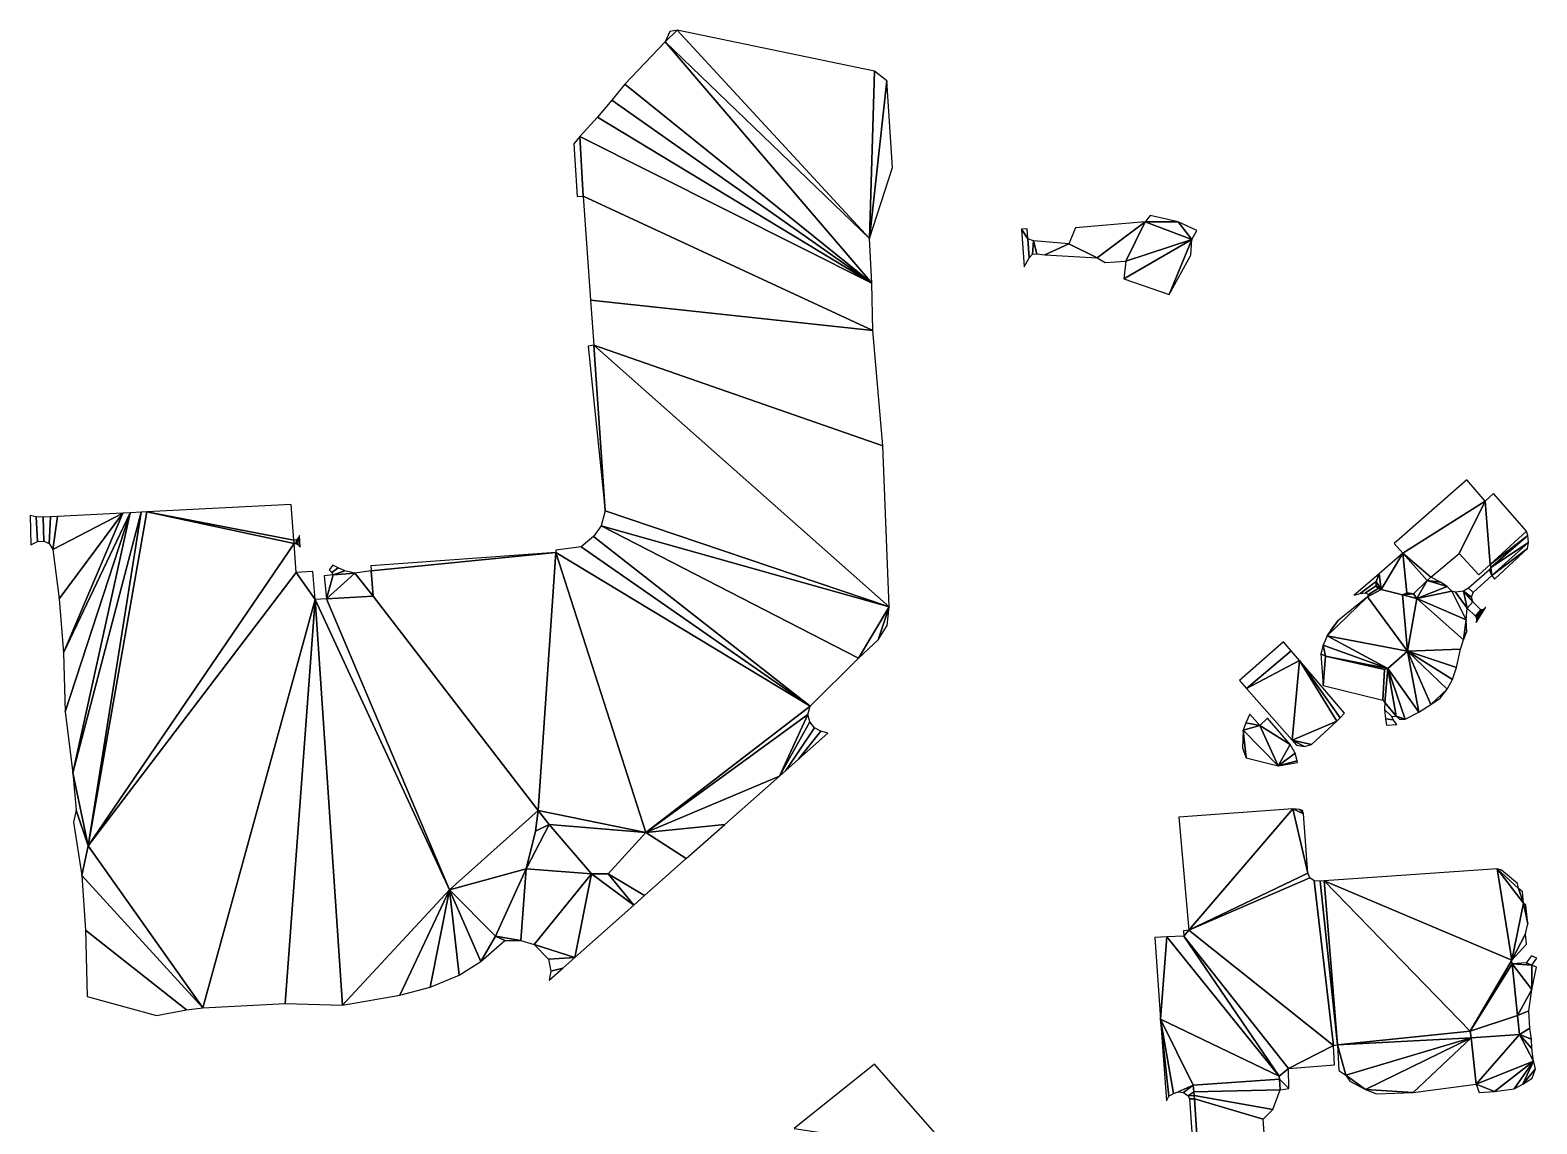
# Model space of a CAD drawing. Extents: x -4222 to 2309, y -9430 to 869.
# Drawn here: x -4222 to 2309, y -3874 to 869 of the extents above; entities that cross this region are included whole.
import ezdxf

# ---------------------------------------------------------------- set-up
doc = ezdxf.new("R2010")
doc.units = 0

msp = doc.modelspace()

# ---------------------------------------------------------------- linework, layer by layer
at = {"layer": 'mg_to_dxf', "color": 250}
for points in [[(-1416.88, 868.84), (-1416.88, 868.84), (-1469.63, 817.84), (-583.5, -34.16)], [(-1416.88, 868.84), (-1416.88, 868.84), (-1449.13, 862.84), (-1469.63, 817.84)], [(-1416.88, 868.84), (-1416.88, 868.84), (-583.5, -34.16), (-561.63, 690.84)], [(-573.74, -228.16), (-1469.63, 817.84), (-1643.86, 634.05)], [(-583.5, -34.16), (-583.5, -34.16), (-1469.63, 817.84), (-573.74, -228.16)], [(-561.63, 690.84), (-561.63, 690.84), (-583.5, -34.16), (-509.11, 648.83)], [(-573.74, -228.16), (-1643.86, 634.05), (-1700.97, 564.57)], [(-583.5, -34.16), (-583.5, -34.16), (-484.23, 272.86), (-509.11, 648.83)], [(-573.74, -228.16), (-1700.97, 564.57), (-1762.82, 491.88)], [(-573.74, -228.16), (-1762.82, 491.88), (-1839.17, 407.53)], [(-1839.17, 407.53), (-1865.2, 376.49), (-1850.31, 147.86), (-1824.11, 148.84)], [(-569.49, -434.15), (-573.74, -228.16), (-1839.17, 407.53), (-1824.11, 148.84)], [(-569.49, -434.15), (-1824.11, 148.84), (-1793.28, -302.04)], [(74.82, 5.83), (102.88, -36.16), (99.74, 7.84)], [(102.88, -36.16), (74.82, 5.83), (86.25, -157.16), (108.63, -119.15)], [(611.75, 37.84), (309.5, 11.84), (281.13, -57.16), (402.63, -118.16)], [(402.63, -118.16), (438, -138.16), (527.5, -133.16), (611.75, 37.84)], [(611.75, 37.84), (611.75, 37.84), (527.5, -133.16), (814.38, -39.16)], [(611.75, 37.84), (611.75, 37.84), (754.63, 37.84), (633, 64.84)], [(814.38, -39.16), (814.38, -39.16), (754.63, 37.84), (611.75, 37.84)], [(814.38, -39.16), (814.38, -39.16), (834.63, -0.16), (754.63, 37.84)], [(127.25, -44.16), (102.88, -36.16), (108.63, -119.15), (122.88, -103.16)], [(127.25, -44.16), (122.88, -103.16), (141.13, -101.16)], [(281.13, -57.16), (127.25, -44.16), (141.13, -101.16), (176.5, -105.16)], [(281.13, -57.16), (176.5, -105.16), (402.63, -118.16)], [(814.38, -39.16), (814.38, -39.16), (519.38, -209.16), (714.75, -277.16)], [(814.38, -39.16), (814.38, -39.16), (527.5, -133.16), (519.38, -209.16)], [(814.38, -39.16), (814.38, -39.16), (714.75, -277.16), (808.63, -107.16)], [(-525.75, -934.16), (-569.49, -434.15), (-1793.28, -302.04), (-1778.94, -497.19)], [(-1728.85, -1215.15), (-1728.85, -1215.15), (-1778.94, -497.19), (-1803.55, -501.18)], [(-498.5, -1631.16), (-498.5, -1631.16), (-1778.94, -497.19), (-1728.85, -1215.15)], [(-498.5, -1631.16), (-498.5, -1631.16), (-525.75, -934.16), (-1778.94, -497.19)], [(2005.25, -1081.16), (1690.38, -1357.16), (1727.94, -1399.2), (2084.88, -1173.16)], [(1849.75, -1503.16), (1972.5, -1400.16), (2084.88, -1173.16), (1727.94, -1399.2)], [(1972.5, -1400.16), (2057.38, -1493.16), (2106.39, -1448.36), (2084.88, -1173.16)], [(2264.13, -1304.16), (2120.63, -1140.16), (2084.88, -1173.16), (2106.39, -1448.36)], [(-4195.88, -1242.16), (-4221.88, -1235.16), (-4218.25, -1363.16), (-4190.5, -1349.16)], [(-4139, -1357.16), (-4123.63, -1383.16), (-4102.88, -1240.16), (-4133, -1242.16)], [(-3820.13, -1225.16), (-4102.88, -1240.16), (-4123.63, -1383.16)], [(-3820.13, -1225.16), (-4123.63, -1383.16), (-4095.5, -1597.16)], [(-3820.13, -1225.16), (-4095.5, -1597.16), (-4077.13, -1831.16)], [(-3788.88, -1224.16), (-3788.88, -1224.16), (-4077.13, -1831.16), (-4069.38, -2087.16)], [(-3788.88, -1224.16), (-3788.88, -1224.16), (-3820.13, -1225.16), (-4077.13, -1831.16)], [(-4036.88, -2351.16), (-4036.88, -2351.16), (-3788.88, -1224.16), (-4069.38, -2087.16)], [(-3740, -1221.16), (-3740, -1221.16), (-4036.88, -2351.16), (-3970.5, -2668.16)], [(-3740, -1221.16), (-3740, -1221.16), (-3788.88, -1224.16), (-4036.88, -2351.16)], [(-3970.5, -2668.16), (-3970.5, -2668.16), (-3715.38, -1220.16), (-3740, -1221.16)], [(-3077.89, -1357.16), (-3077.89, -1357.16), (-3715.38, -1220.16), (-3970.5, -2668.16)], [(-3078.97, -1342.17), (-3090, -1188.16), (-3715.38, -1220.16)], [(-3077.89, -1357.16), (-3077.89, -1357.16), (-3078.97, -1342.17), (-3715.38, -1220.16)], [(-1747.2, -1280.18), (-1747.2, -1280.18), (-498.5, -1631.16), (-1728.85, -1215.15)], [(-4165.75, -1243.16), (-4195.88, -1242.16), (-4190.5, -1349.16), (-4162.88, -1347.16)], [(-4162.88, -1347.16), (-4139, -1357.16), (-4133, -1242.16), (-4165.75, -1243.16)], [(-840.75, -2063.16), (-631.75, -1854.16), (-1747.2, -1280.18), (-1779.67, -1326.17)], [(-1747.2, -1280.18), (-1747.2, -1280.18), (-631.75, -1854.16), (-498.5, -1631.16)], [(2106.39, -1448.36), (2106.39, -1448.36), (2270.63, -1323.16), (2264.13, -1304.16)], [(-3068.87, -1483.15), (-3077.89, -1357.16), (-3970.5, -2668.16)], [(-3067.87, -1341.16), (-3078.97, -1342.17), (-3077.89, -1357.16), (-3068.37, -1357.16)], [(-3068.37, -1357.16), (-3061.37, -1361.16), (-3060.37, -1334.16), (-3067.87, -1341.16)], [(-3061.37, -1361.16), (-3051.43, -1373.16), (-3054.87, -1322.16), (-3060.37, -1334.16)], [(-840.75, -2063.16), (-1779.67, -1326.17), (-1833.94, -1371.7)], [(2110.13, -1461.16), (2110.13, -1461.16), (2270.63, -1323.16), (2106.39, -1448.36)], [(2273, -1352.16), (2273, -1352.16), (2270.63, -1323.16), (2110.13, -1461.16)], [(2110.13, -1461.16), (2110.13, -1461.16), (2114.5, -1496.16), (2273, -1352.16)], [(2273, -1352.16), (2273, -1352.16), (2114.5, -1496.16), (2269.13, -1379.16)], [(-2745.18, -1454.2), (-2743.46, -1476.16), (-1942.92, -1396.74)], [(-2019.88, -2514.16), (-1942.92, -1396.74), (-2743.46, -1476.16), (-2734.83, -1586.21)], [(-2019.88, -2514.16), (-2019.88, -2514.16), (-1553.09, -2609.54), (-1942.92, -1396.74)], [(-840.75, -2063.16), (-1833.94, -1371.7), (-1943.38, -1386.37), (-1942.92, -1396.74)], [(-1942.92, -1396.74), (-1942.92, -1396.74), (-1553.09, -2609.54), (-840.75, -2063.16)], [(1728, -1399.16), (1728, -1399.16), (1626.25, -1489.16), (1635, -1556.16)], [(1728, -1399.16), (1635, -1556.16), (1727, -1580.16), (1745.38, -1571.16)], [(1727.94, -1399.2), (1833.38, -1517.16), (1849.75, -1503.16)], [(1833.38, -1517.16), (1728, -1399.16), (1745.38, -1571.16), (1773.88, -1575.16)], [(2269.13, -1379.16), (2269.13, -1379.16), (2114.5, -1496.16), (2125.88, -1511.16)], [(-3970.5, -2668.16), (-3473.63, -3371.16), (-2986.5, -1600.05), (-3068.87, -1483.15)], [(-2986.5, -1600.05), (-2995.88, -1478.2), (-3068.87, -1483.15)], [(-2908.89, -1493.15), (-2946.76, -1497.14), (-2936.83, -1597.28)], [(-2936.83, -1597.28), (-2936.83, -1597.28), (-2814.82, -1485.09), (-2908.89, -1493.15)], [(-2936.83, -1597.28), (-2936.83, -1597.28), (-2734.83, -1586.21), (-2814.82, -1485.09)], [(-2886.55, -1462.18), (-2910.5, -1451.14), (-2926.26, -1471.14), (-2913.76, -1483.14)], [(-2858.4, -1475.37), (-2886.55, -1462.18), (-2913.76, -1483.14), (-2908.89, -1493.15)], [(-2908.89, -1493.15), (-2908.89, -1493.15), (-2814.82, -1485.09), (-2858.4, -1475.37)], [(-2734.83, -1586.21), (-2743.5, -1476.16), (-2814.82, -1485.09)], [(1613.25, -1522.16), (1626.25, -1489.16), (1517, -1581.16), (1542.75, -1574.16)], [(1635, -1556.16), (1635, -1556.16), (1626.25, -1489.16), (1613.25, -1522.16)], [(2033.63, -1569.16), (2114.5, -1496.16), (2104.38, -1471.16), (2012.63, -1551.16)], [(2110.13, -1461.16), (2110.13, -1461.16), (2104.38, -1471.16), (2114.5, -1496.16)], [(1612.63, -1541.16), (1613.25, -1522.16), (1542.75, -1574.16), (1567.13, -1571.16)], [(1622, -1552.16), (1612.63, -1541.16), (1567.13, -1571.16), (1579.13, -1578.16)], [(1635, -1556.16), (1622, -1552.16), (1579.13, -1578.16), (1574.63, -1588.16)], [(1574.63, -1588.16), (1748.63, -1824.16), (1727, -1580.16), (1635, -1556.16)], [(1635, -1556.16), (1635, -1556.16), (1613.25, -1522.16), (1612.63, -1541.16)], [(1635, -1556.16), (1635, -1556.16), (1612.63, -1541.16), (1622, -1552.16)], [(1833.38, -1517.16), (1773.88, -1575.16), (1789.13, -1595.16)], [(1833.38, -1517.16), (1833.38, -1517.16), (1789.13, -1595.16), (1920.25, -1544.16)], [(1789.13, -1595.16), (1789.13, -1595.16), (1940.88, -1563.16), (1920.25, -1544.16)], [(1789.13, -1595.16), (1789.13, -1595.16), (2002.38, -1688.16), (1940.88, -1563.16)], [(1849.75, -1503.16), (1849.75, -1503.16), (1833.38, -1517.16), (1892.13, -1524.16)], [(1833.38, -1517.16), (1833.38, -1517.16), (1920.25, -1544.16), (1892.13, -1524.16)], [(2002.38, -1688.16), (2006.5, -1637.16), (1956.88, -1568.16), (1940.88, -1563.16)], [(2006.5, -1637.16), (2006.5, -1637.16), (1991.75, -1564.16), (1956.88, -1568.16)], [(2025.88, -1589.16), (2033.63, -1569.16), (2012.63, -1551.16), (1991.75, -1564.16)], [(2032.25, -1610.16), (2032.25, -1610.16), (1991.75, -1564.16), (2006.5, -1637.16)], [(2032.25, -1610.16), (2032.25, -1610.16), (2025.88, -1589.16), (1991.75, -1564.16)], [(-3473.63, -3371.16), (-3116.25, -3351.16), (-2986.5, -1600.05)], [(-3116.25, -3351.16), (-2868.25, -3359.16), (-2986.5, -1600.05)], [(-2986.5, -1600.05), (-2986.5, -1600.05), (-2404.75, -2858.16), (-2936.82, -1597.32)], [(-2868.25, -3359.16), (-2868.25, -3359.16), (-2404.75, -2858.16), (-2986.5, -1600.05)], [(-2734.83, -1586.21), (-2936.82, -1597.32), (-2404.75, -2858.16), (-2019.88, -2514.16)], [(-631.75, -1854.16), (-631.75, -1854.16), (-546.25, -1775.16), (-498.5, -1631.16)], [(-498.5, -1631.16), (-498.5, -1631.16), (-546.25, -1775.16), (-507, -1713.16)], [(1574.63, -1588.16), (1574.63, -1588.16), (1399.88, -1758.16), (1748.63, -1824.16)], [(1445.88, -1693.16), (1445.88, -1693.16), (1399.88, -1758.16), (1574.63, -1588.16)], [(1727, -1580.16), (1727, -1580.16), (1773.88, -1575.16), (1745.38, -1571.16)], [(1727, -1580.16), (1727, -1580.16), (1789.13, -1595.16), (1773.88, -1575.16)], [(1748.63, -1824.16), (1748.63, -1824.16), (1789.13, -1595.16), (1727, -1580.16)], [(1978.25, -1815.16), (1991.25, -1775.16), (1789.13, -1595.16), (1748.63, -1824.16)], [(1991.25, -1775.16), (1991.25, -1775.16), (2002.38, -1688.16), (1789.13, -1595.16)], [(2066.63, -1645.16), (2032.25, -1610.16), (2006.5, -1637.16), (2043.63, -1672.16)], [(1445.88, -1693.16), (1445.88, -1693.16), (1422, -1722.16), (1399.88, -1758.16)], [(1991.25, -1775.16), (1991.25, -1775.16), (2006.25, -1738.16), (2002.38, -1688.16)], [(2043.63, -1672.16), (2046.13, -1676.16), (2072.25, -1644.16), (2066.63, -1645.16)], [(2046.13, -1676.16), (2048, -1685.16), (2078.75, -1642.16), (2072.25, -1644.16)], [(2048, -1685.16), (2046.63, -1700.16), (2087.88, -1633.16), (2078.75, -1642.16)], [(1663.88, -1899.16), (1663.88, -1899.16), (1399.88, -1758.16), (1383.25, -1798.16)], [(1748.63, -1824.16), (1748.63, -1824.16), (1399.88, -1758.16), (1663.88, -1899.16)], [(1244.88, -1822.16), (1211.25, -1784.16), (1020, -1951.16), (1050.88, -1985.16)], [(1280.75, -1864.16), (1244.88, -1822.16), (1050.88, -1985.16)], [(1393.25, -1845.16), (1393.25, -1845.16), (1383.25, -1798.16), (1373.38, -1835.16)], [(1663.88, -1899.16), (1663.88, -1899.16), (1383.25, -1798.16), (1393.25, -1845.16)], [(1663.88, -1899.16), (1663.88, -1899.16), (1797.75, -2089.16), (1748.63, -1824.16)], [(1978.25, -1815.16), (1978.25, -1815.16), (1748.63, -1824.16), (1960.75, -1895.16)], [(1748.63, -1824.16), (1748.63, -1824.16), (1944.13, -1947.16), (1960.75, -1895.16)], [(1748.63, -1824.16), (1748.63, -1824.16), (1920.38, -1989.16), (1944.13, -1947.16)], [(1849.88, -2055.16), (1849.88, -2055.16), (1920.38, -1989.16), (1748.63, -1824.16)], [(1748.63, -1824.16), (1748.63, -1824.16), (1797.75, -2089.16), (1849.88, -2055.16)], [(1248.88, -2210.16), (1248.88, -2210.16), (1280.75, -1864.16), (1050.88, -1985.16)], [(1442.88, -2128.16), (1442.88, -2128.16), (1280.75, -1864.16), (1248.88, -2210.16)], [(1442.88, -2128.16), (1442.88, -2128.16), (1456.88, -2113.16), (1280.75, -1864.16)], [(1456.88, -2113.16), (1474.75, -2093.16), (1280.75, -1864.16)], [(1393.25, -1845.16), (1373.38, -1835.16), (1383.5, -1972.16)], [(1383.5, -1972.16), (1641.5, -2036.16), (1648.25, -1903.16), (1393.25, -1845.16)], [(1663.88, -1899.16), (1663.88, -1899.16), (1393.25, -1845.16), (1648.25, -1903.16)], [(1663.88, -1899.16), (1648.25, -1903.16), (1641.5, -2036.16), (1649.75, -2047.16)], [(1699.63, -2106.16), (1663.88, -1899.16), (1649.75, -2047.16)], [(1663.88, -1899.16), (1663.88, -1899.16), (1738.13, -2119.16), (1797.75, -2089.16)], [(1699.63, -2106.16), (1699.63, -2106.16), (1738.13, -2119.16), (1663.88, -1899.16)], [(1849.88, -2055.16), (1849.88, -2055.16), (1890.25, -2027.16), (1920.38, -1989.16)], [(-850.63, -2098.16), (-840.75, -2063.16), (-1553.09, -2609.54)], [(1649.75, -2047.16), (1648.63, -2077.16), (1681.25, -2107.16), (1699.63, -2106.16)], [(1685.75, -2122.16), (1681.25, -2107.16), (1648.63, -2077.16), (1652.63, -2117.16)], [(-1553.09, -2609.54), (-1553.09, -2609.54), (-974.14, -2365.61), (-850.63, -2098.16)], [(-850.63, -2098.16), (-850.63, -2098.16), (-974.14, -2365.61), (-842.5, -2130.16)], [(-822.13, -2156.16), (-842.5, -2130.16), (-974.14, -2365.61), (-946.46, -2341.05)], [(1108.13, -2146.16), (1108.13, -2146.16), (1047.13, -2134.16), (1035.63, -2167.16)], [(1187.63, -2321.16), (1187.63, -2321.16), (1108.13, -2146.16), (1035.63, -2167.16)], [(1108.13, -2146.16), (1108.13, -2146.16), (1064.63, -2097.16), (1047.13, -2134.16)], [(1108.13, -2146.16), (1108.13, -2146.16), (1240, -2228.16), (1141.25, -2115.16)], [(1108.13, -2146.16), (1108.13, -2146.16), (1187.63, -2321.16), (1240, -2228.16)], [(1442.88, -2128.16), (1442.88, -2128.16), (1248.88, -2210.16), (1332, -2229.16)], [(1652.63, -2117.16), (1657, -2144.16), (1702.13, -2142.16), (1685.75, -2122.16)], [(1699.63, -2106.16), (1699.63, -2106.16), (1714.13, -2118.16), (1738.13, -2119.16)], [(-891.7, -2292.49), (-794.5, -2171.16), (-822.13, -2156.16), (-946.46, -2341.05)], [(-763.94, -2179.16), (-794.5, -2171.16), (-891.7, -2292.49)], [(1049.5, -2287.16), (1049.5, -2287.16), (1035.63, -2167.16), (1033.88, -2244.16)], [(1187.63, -2321.16), (1187.63, -2321.16), (1035.63, -2167.16), (1049.5, -2287.16)], [(1248.88, -2210.16), (1248.88, -2210.16), (1302.75, -2237.16), (1332, -2229.16)], [(1248.88, -2210.16), (1248.88, -2210.16), (1267.13, -2231.16), (1302.75, -2237.16)], [(1187.63, -2321.16), (1187.63, -2321.16), (1261.63, -2266.16), (1240, -2228.16)], [(1187.63, -2321.16), (1187.63, -2321.16), (1269.75, -2300.16), (1261.63, -2266.16)], [(-3970.5, -2668.16), (-3970.5, -2668.16), (-4036.88, -2351.16), (-4022, -2513.16)], [(1187.63, -2321.16), (1271.25, -2306.16), (1269.75, -2300.16)], [(-1553.09, -2609.54), (-1553.09, -2609.54), (-1210.18, -2574.96), (-974.14, -2365.61)], [(-4022, -2513.16), (-4034, -2565.16), (-3997.13, -2797.16), (-3970.5, -2668.16)], [(-2071.63, -2767.16), (-2031.75, -2604.16), (-2019.88, -2514.16), (-2404.75, -2858.16)], [(-1971.38, -2576.16), (-2019.88, -2514.16), (-2031.75, -2604.16)], [(-2019.88, -2514.16), (-2019.88, -2514.16), (-1971.38, -2576.16), (-1553.09, -2609.54)], [(756.88, -2543.16), (756.88, -2543.16), (800.75, -3034.16), (1251, -2508.16)], [(800.75, -3034.16), (800.75, -3034.16), (1316.25, -2786.16), (1251, -2508.16)], [(1251, -2508.16), (1251, -2508.16), (1297.38, -2529.16), (1281, -2511.16)], [(1316.25, -2786.16), (1316.25, -2786.16), (1297.38, -2529.16), (1251, -2508.16)], [(1281, -2511.16), (1281, -2511.16), (1297.38, -2529.16), (1293.63, -2515.16)], [(-2031.75, -2604.16), (-2071.63, -2767.16), (-1971.38, -2576.16)], [(-2071.63, -2767.16), (-1788.9, -2790.17), (-1971.38, -2576.16)], [(-1553.09, -2609.54), (-1971.38, -2576.16), (-1788.9, -2790.17), (-1716.47, -2789.16)], [(-1377.61, -2723.47), (-1553.09, -2609.54), (-1716.47, -2789.16), (-1558.43, -2883.85)], [(-1553.09, -2609.54), (-1377.61, -2723.47), (-1210.18, -2574.96)], [(-3970.5, -2668.16), (-3997.13, -2797.16), (-3473.63, -3371.16)], [(-3997.13, -2797.16), (-3982, -3033.16), (-3544.63, -3379.16), (-3473.63, -3371.16)], [(-2071.63, -2767.16), (-2071.63, -2767.16), (-2404.75, -2858.16), (-2204, -3059.16)], [(-2071.63, -2767.16), (-2071.63, -2767.16), (-2204, -3059.16), (-2095, -3078.2)], [(-2095, -3078.2), (-2037.75, -3095.21), (-1788.9, -2790.17), (-2071.63, -2767.16)], [(-1860.97, -3152.18), (-1860.97, -3152.18), (-1788.9, -2790.17), (-2037.75, -3095.21)], [(-1604.82, -2924.99), (-1604.82, -2924.99), (-1788.9, -2790.17), (-1860.97, -3152.18)], [(-1604.82, -2924.99), (-1604.82, -2924.99), (-1716.47, -2789.16), (-1788.9, -2790.17)], [(-1558.43, -2883.85), (-1716.47, -2789.16), (-1604.82, -2924.99)], [(1325.38, -2807.16), (1316.25, -2786.16), (800.75, -3034.16)], [(1343.63, -2820.16), (1325.38, -2807.16), (800.75, -3034.16), (1427.88, -3533.16)], [(2200.5, -3164.16), (2200.5, -3164.16), (2137.25, -2768.16), (1388, -2820.16)], [(2251, -2916.16), (2251, -2916.16), (2137.25, -2768.16), (2200.5, -3164.16)], [(2251, -2916.16), (2251, -2916.16), (2229.13, -2853.16), (2137.25, -2768.16)], [(2229.13, -2853.16), (2225.63, -2831.16), (2156.13, -2773.16), (2137.25, -2768.16)], [(-2868.25, -3359.16), (-2868.25, -3359.16), (-2619.13, -3315.16), (-2404.75, -2858.16)], [(-2619.13, -3315.16), (-2619.13, -3315.16), (-2488.38, -3281.16), (-2404.75, -2858.16)], [(-2404.75, -2858.16), (-2404.75, -2858.16), (-2488.38, -3281.16), (-2362.63, -3228.16)], [(-2404.75, -2858.16), (-2404.75, -2858.16), (-2268.63, -3169.16), (-2204, -3059.16)], [(-2404.75, -2858.16), (-2404.75, -2858.16), (-2362.63, -3228.16), (-2268.63, -3169.16)], [(1369.38, -2821.16), (1343.63, -2820.16), (1427.88, -3533.16), (1445.63, -3531.16)], [(1388, -2820.16), (1369.38, -2821.16), (1445.63, -3531.16)], [(1388, -2820.16), (1388, -2820.16), (2019.63, -3472.16), (2200.5, -3164.16)], [(1388, -2820.16), (1388, -2820.16), (1445.63, -3531.16), (2019.63, -3472.16)], [(2251, -2916.16), (2246.88, -2867.16), (2229.13, -2853.16)], [(2200.5, -3164.16), (2260.25, -3050.16), (2270.25, -3006.16), (2251, -2916.16)], [(2270.25, -3006.16), (2262.13, -2925.16), (2251, -2916.16)], [(-3982, -3033.16), (-3974.5, -3321.16), (-3673.63, -3403.16), (-3544.63, -3379.16)], [(-2268.63, -3169.16), (-2164.63, -3078.16), (-2204, -3059.16)], [(-2095, -3078.2), (-2095, -3078.2), (-2204, -3059.16), (-2164.63, -3078.16)], [(706, -3062.16), (653.38, -3065.16), (678.25, -3419.66)], [(678.25, -3419.66), (678.25, -3419.66), (1192.38, -3666.16), (706, -3062.16)], [(706, -3062.16), (706, -3062.16), (1192.38, -3666.16), (779.38, -3059.16)], [(800.75, -3034.16), (776.88, -3036.16), (779.38, -3059.16)], [(800.75, -3034.16), (779.38, -3059.16), (1232.13, -3634.16), (1427.88, -3533.16)], [(779.38, -3059.16), (779.38, -3059.16), (1192.38, -3666.16), (1232.13, -3634.16)], [(2200.5, -3164.16), (2264, -3094.16), (2260.25, -3050.16)], [(-1860.97, -3152.18), (-1860.97, -3152.18), (-2037.75, -3095.21), (-1975.65, -3159.19)], [(-1975.65, -3159.19), (-1965, -3212.16), (-1913.4, -3198.68), (-1860.97, -3152.18)], [(-1965, -3212.16), (-1972.56, -3251.16), (-1913.4, -3198.68)], [(2200.5, -3164.16), (2200.5, -3164.16), (2019.63, -3472.16), (2202.14, -3180.16)], [(2019.63, -3472.16), (2225.1, -3404.17), (2202.14, -3180.16)], [(2287.25, -3185.16), (2287.25, -3185.16), (2263.5, -3175.16), (2202.14, -3180.16)], [(2287.5, -3291.16), (2287.5, -3291.16), (2202.14, -3180.16), (2225.13, -3404.16)], [(2287.25, -3185.16), (2287.25, -3185.16), (2202.14, -3180.16), (2287.5, -3291.16)], [(2287.25, -3185.16), (2309.25, -3155.16), (2285.63, -3145.16), (2263.5, -3175.16)], [(2287.5, -3291.16), (2307.88, -3194.16), (2287.25, -3185.16)], [(2287.5, -3291.16), (2287.5, -3291.16), (2225.13, -3404.16), (2274.63, -3384.16)], [(2279.25, -3459.16), (2274.63, -3384.16), (2225.13, -3404.16), (2233.5, -3486.16)], [(678.25, -3419.66), (819.13, -3706.16), (1193.75, -3680.16), (1192.38, -3666.16)], [(678.25, -3419.66), (703.13, -3774.16), (714.63, -3754.16)], [(734.75, -3742.16), (754.5, -3735.16), (819.13, -3706.16), (678.25, -3419.66)], [(678.25, -3419.66), (714.63, -3754.16), (734.75, -3742.16)], [(2024.75, -3501.16), (2233.5, -3486.16), (2225.1, -3404.17), (2019.63, -3472.16)], [(2285.5, -3506.16), (2279.25, -3459.16), (2233.5, -3486.16)], [(2024.75, -3501.16), (2024.75, -3501.16), (2019.63, -3472.16), (1445.63, -3531.16)], [(2024.75, -3501.16), (2024.75, -3501.16), (1445.63, -3531.16), (1481.13, -3662.16)], [(2024.75, -3501.16), (2024.75, -3501.16), (1481.13, -3662.16), (1565.75, -3724.16)], [(1772.63, -3737.16), (1772.63, -3737.16), (2024.75, -3501.16), (1565.75, -3724.16)], [(2046.25, -3702.16), (2046.25, -3702.16), (2024.75, -3501.16), (1772.63, -3737.16)], [(2046.25, -3702.16), (2046.25, -3702.16), (2233.5, -3486.16), (2024.75, -3501.16)], [(2294.5, -3601.16), (2294.5, -3601.16), (2233.5, -3486.16), (2046.25, -3702.16)], [(2294.5, -3601.16), (2294.5, -3601.16), (2288, -3546.16), (2233.5, -3486.16)], [(2288, -3546.16), (2285.5, -3506.16), (2233.5, -3486.16)], [(1232.13, -3634.16), (1432.13, -3617.16), (1427.88, -3533.16)], [(1481.13, -3662.16), (1481.13, -3662.16), (1445.63, -3531.16), (1450.63, -3642.16)], [(-910.13, -3894.16), (-910.13, -3894.16), (-224.88, -3997.16), (-561.88, -3614.16)], [(1234.25, -3720.16), (1232.13, -3634.16), (1192.38, -3666.16), (1193.75, -3680.16)], [(2046.25, -3702.16), (2046.25, -3702.16), (2125.25, -3733.16), (2294.5, -3601.16)], [(2294.5, -3601.16), (2294.5, -3601.16), (2125.25, -3733.16), (2210.25, -3721.16)], [(2294.5, -3601.16), (2294.5, -3601.16), (2210.25, -3721.16), (2248.75, -3702.16)], [(2303.75, -3635.16), (2303.75, -3635.16), (2294.5, -3601.16), (2248.75, -3702.16)], [(2303.75, -3635.16), (2303.75, -3635.16), (2248.75, -3702.16), (2288.88, -3675.16)], [(754.5, -3735.16), (778.25, -3738.16), (819.13, -3706.16)], [(778.25, -3738.16), (797.13, -3752.16), (821.75, -3735.16), (819.13, -3706.16)], [(1195.88, -3726.16), (1193.75, -3680.16), (819.13, -3706.16), (821.75, -3735.16)], [(1195.88, -3726.16), (1234.25, -3720.16), (1193.75, -3680.16)], [(1565.75, -3724.16), (1565.75, -3724.16), (1481.13, -3662.16), (1498.75, -3688.16)], [(2046.25, -3702.16), (2046.25, -3702.16), (2059.75, -3737.16), (2125.25, -3733.16)], [(797.13, -3752.16), (823.25, -3751.16), (821.75, -3735.16)], [(797.13, -3752.16), (803.75, -3765.16), (824.5, -3765.16), (823.25, -3751.16)], [(844.03, -4055.16), (824.5, -3765.16), (803.75, -3765.16), (827.88, -4115.16)], [(1164.13, -3811.16), (1195.88, -3726.16), (821.75, -3735.16), (823.25, -3751.16)], [(1123.13, -3853.16), (1164.13, -3811.16), (823.25, -3751.16), (824.5, -3765.16)], [(824.5, -3765.16), (844.03, -4055.16), (1135.38, -4034.16), (1123.13, -3853.16)], [(1772.63, -3737.16), (1772.63, -3737.16), (1565.75, -3724.16), (1614, -3743.16)]]:
    msp.add_3dface(points, dxfattribs=at)

doc.saveas('drawing.dxf')
